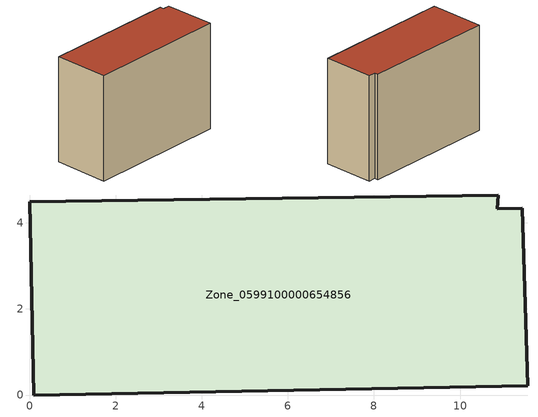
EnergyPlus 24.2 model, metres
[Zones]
Zone_0599100000654856
 floor ground (C_G): 0.09,0 0,4.5 10.88,4.65 10.87,4.33 11.45,4.34 11.57,0.22 z0
 wall outside (C_F): 0.09,0 11.57,0.22 11.45,4.34 10.87,4.33 10.88,4.65 0,4.5 0.09,0 z0:8.65
 roof outside (C_R): 0,4.5 0.09,0 11.57,0.22 11.45,4.34 10.87,4.33 10.88,4.65 z8.65
[BUILDING]
Pand.0599100000654856: North Axis=0; Terrain=City; Loads Convergence Tolerance Value=0.04; Temperature Convergence Tolerance Value=0.4; Solar Distribution=FullExterior; Maximum Number of Warmup Days=25; Minimum Number of Warmup Days=1
[Site:Location]
Rotterdam.The.Hague.AP_ZH_NLD Design_Conditions: Latitude=51.96; Longitude=4.45; Time Zone=1; Elevation=-4.5
[SITE:GROUNDTEMPERATURE:BUILDINGSURFACE]
18, 18, 18, 18, 18, 18, 18, 18, 18, 18, 18, 18
[MATERIAL] Thermal Absorptance=0.9; Solar Absorptance=0.7; Visible Absorptance=0.7
Name | Roughness | Thickness | Conductivity | Density | Specific Heat
G.TI.1946 | MediumSmooth | 0.15 | 1 | 540 | 1210
F.TI.1946 | Rough | 0.3 | 0.857143 | 1920 | 840
R.TI.1946 | MediumRough | 0.2 | 0.1 | 1500 | 1000
[CONSTRUCTION]
C_G: G.TI.1946
C_F: F.TI.1946
C_R: R.TI.1946
[ZONE]
Zone_0599100000654856: Type=1; Multiplier=1; Ceiling Height=Autocalculate; Volume=Autocalculate; Floor Area=autocalculate; Part of Total Floor Area=Yes
[ZONEINFILTRATION:DESIGNFLOWRATE]
Infil_Zone_0599100000654856: Zone or ZoneList or Space or SpaceList=Zone_0599100000654856; Schedule=AlwaysOn; Design Flow Rate Calculation Method=Flow/Area; Flow Rate per Floor Area=0.003; Constant Term Coefficient=1; Temperature Term Coefficient=0; Velocity Term Coefficient=0; Velocity Squared Term Coefficient=0
[HVACTEMPLATE:ZONE:IDEALLOADSAIRSYSTEM]
Zone_0599100000654856: Maximum Heating Supply Air Temperature=50; Minimum Cooling Supply Air Temperature=13; Maximum Heating Supply Air Humidity Ratio=0.0156; Minimum Cooling Supply Air Humidity Ratio=0.0077; Heating Limit=NoLimit; Cooling Limit=NoLimit; Dehumidification Control Type=ConstantSensibleHeatRatio; Cooling Sensible Heat Ratio=0.7; Dehumidification Setpoint=60; Humidification Control Type=None; Humidification Setpoint=30; Outdoor Air Method=None; Outdoor Air Flow Rate per Person=0.00944; Outdoor Air Flow Rate per Zone Floor Area=0; Outdoor Air Flow Rate per Zone=0; Demand Controlled Ventilation Type=None; Outdoor Air Economizer Type=NoEconomizer; Heat Recovery Type=None; Sensible Heat Recovery Effectiveness=0.7; Latent Heat Recovery Effectiveness=0.65
[ZONECONTROL:THERMOSTAT]
ThermostatControl_Zone_0599100000654856: Zone or ZoneList=Zone_0599100000654856; Control Type Schedule=DualSetpointControlType; Control 1=Thermostat_Zone_0599100000654856; Temperature Difference Between Cutout And Setpoint=0
[THERMOSTATSETPOINT:DUALSETPOINT]
Thermostat_Zone_0599100000654856: Heating Setpoint Temperature Schedule=HeatingSetpoint_Zone_0599100000654856; Cooling Setpoint Temperature Schedule=CoolingSetpoint_Zone_0599100000654856
[SCHEDULE:COMPACT]
HeatingSetpoint_Zone_0599100000654856: Through: 12/31, For: AllDays, Until: 24:00, 21
CoolingSetpoint_Zone_0599100000654856: Through: 12/31, For: AllDays, Until: 24:00, 24
DualSetpointControlType: Through: 12/31, For: AllDays, Until: 24:00, 4
AlwaysOn: Through: 12/31, For: AllDays, Until: 24:00, 1
